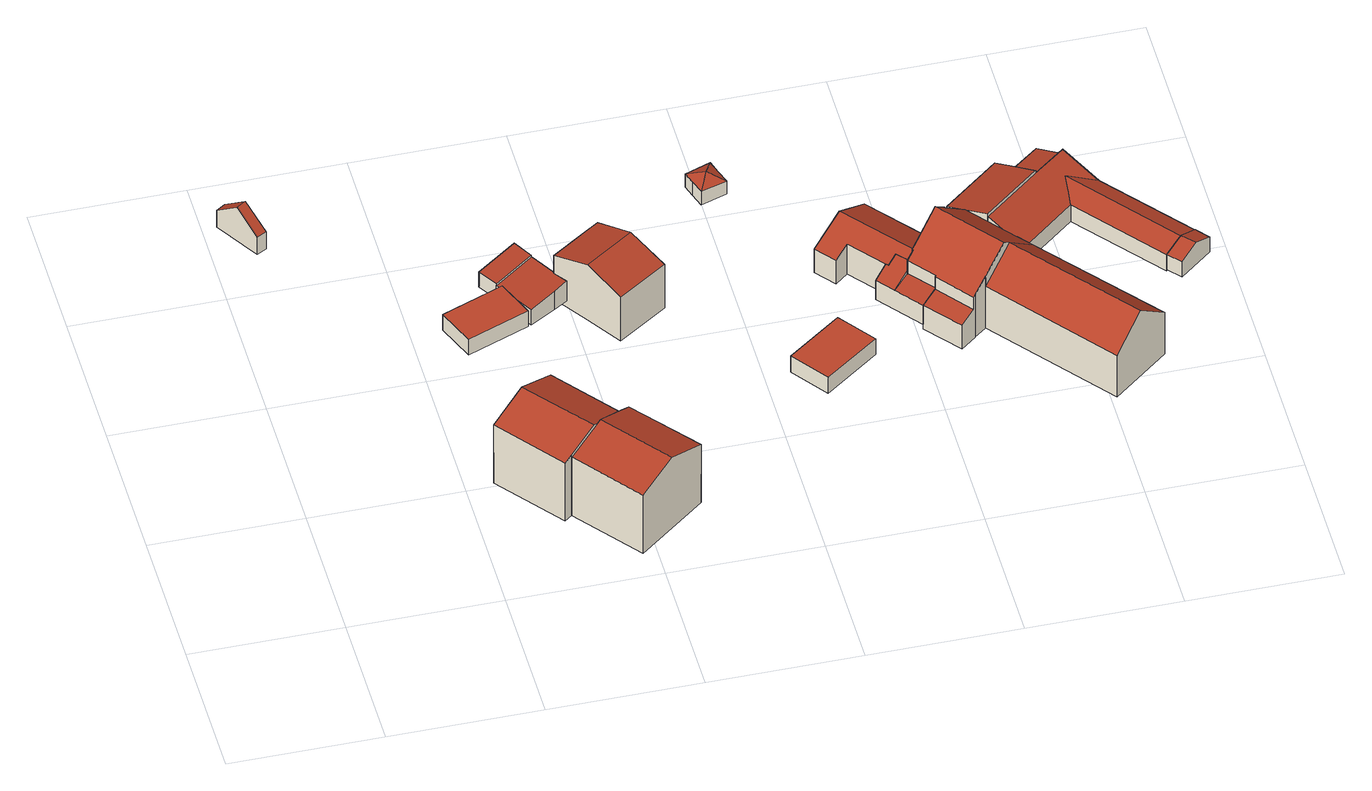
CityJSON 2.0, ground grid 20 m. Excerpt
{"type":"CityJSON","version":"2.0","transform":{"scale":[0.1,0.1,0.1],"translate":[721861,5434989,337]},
"CityObjects":{
"building1":{"type":"Building","attributes":{"Gemeindeschluessel":"09375181","HoeheDach":"348.360","HoeheGrund":"342.760","Methode":"2000","NiedrigsteTraufeDesGebaeudes":"345.555","Geometrietyp2DReferenz":"3000","measuredHeight":5.6,"function":"51009_1610","roofType":"3100"},"geometry":[{"type":"Solid","lod":"2","boundaries":[[[[0,1,2,3]],[[4,5,0,3,6]],[[6,3,2,7]],[[8,9,5,4]],[[7,8,4,6]],[[5,9,1,0]],[[7,2,1,9,8]]]],"semantics":{"surfaces":[{"type":"RoofSurface","Dachneigung":"51.206","Dachorientierung":"328.960","Flaeche":"6.661","Z_MAX":"5.600","Z_MAX_ASL":"348.360","Z_MIN":"2.800","Z_MIN_ASL":"345.560"},{"type":"WallSurface","Flaeche":"29.270","Z_MAX":"5.600","Z_MAX_ASL":"348.360","Z_MIN":"0.000","Z_MIN_ASL":"342.760"},{"type":"WallSurface","Flaeche":"4.183","Z_MAX":"2.800","Z_MAX_ASL":"345.560","Z_MIN":"0.000","Z_MIN_ASL":"342.760"},{"type":"WallSurface","Flaeche":"4.139","Z_MAX":"2.798","Z_MAX_ASL":"345.558","Z_MIN":"0.000","Z_MIN_ASL":"342.760"},{"type":"GroundSurface","Flaeche":"10.366","Z_MAX":"0.000","Z_MAX_ASL":"342.760","Z_MIN":"0.000","Z_MIN_ASL":"342.760"},{"type":"RoofSurface","Dachneigung":"51.212","Dachorientierung":"148.954","Flaeche":"6.639","Z_MAX":"5.600","Z_MAX_ASL":"348.360","Z_MIN":"2.795","Z_MIN_ASL":"345.555"},{"type":"WallSurface","Flaeche":"29.279","Z_MAX":"5.600","Z_MAX_ASL":"348.360","Z_MIN":"0.000","Z_MIN_ASL":"342.760"}],"values":[[0,1,2,3,4,5,6]]}}]},
"building2":{"type":"Building","attributes":{"Gemeindeschluessel":"09375181","HoeheDach":"352.589","HoeheGrund":"340.800","Methode":"2000","NiedrigsteTraufeDesGebaeudes":"350.417","Geometrietyp2DReferenz":"3000","measuredHeight":11.79,"function":"31001_1000","roofType":"3100"},"address":[{"Country":"Germany","Locality":"Pettendorf","ThoroughfareName":"Alte Straße 5"}],"geometry":[{"type":"Solid","lod":"2","boundaries":[[[[10,11,12,13]],[[14,10,13,15]],[[16,11,10,14,17]],[[16,18,19,12,11]],[[20,19,18,21]],[[14,15,20,21,17]],[[16,17,21,18]],[[12,19,20,15,13]]]],"semantics":{"surfaces":[{"type":"WallSurface","Flaeche":"106.437","Z_MAX":"9.623","Z_MAX_ASL":"350.423","Z_MIN":"0.000","Z_MIN_ASL":"340.800"},{"type":"RoofSurface","Dachneigung":"69.133","Dachorientierung":"51.684","Flaeche":"67.217","Z_MAX":"11.789","Z_MAX_ASL":"352.589","Z_MIN":"9.623","Z_MIN_ASL":"350.423"},{"type":"WallSurface","Flaeche":"109.309","Z_MAX":"11.789","Z_MAX_ASL":"352.589","Z_MIN":"0.000","Z_MIN_ASL":"340.800"},{"type":"GroundSurface","Flaeche":"125.593","Z_MAX":"0.000","Z_MAX_ASL":"340.800","Z_MIN":"0.000","Z_MIN_ASL":"340.800"},{"type":"WallSurface","Flaeche":"106.350","Z_MAX":"9.628","Z_MAX_ASL":"350.428","Z_MIN":"0.000","Z_MIN_ASL":"340.800"},{"type":"RoofSurface","Dachneigung":"69.142","Dachorientierung":"231.683","Flaeche":"67.191","Z_MAX":"11.789","Z_MAX_ASL":"352.589","Z_MIN":"9.617","Z_MIN_ASL":"350.417"},{"type":"WallSurface","Flaeche":"12.541","Z_MAX":"10.101","Z_MAX_ASL":"350.901","Z_MIN":"0.000","Z_MIN_ASL":"340.800"},{"type":"WallSurface","Flaeche":"121.558","Z_MAX":"11.789","Z_MAX_ASL":"352.589","Z_MIN":"0.000","Z_MIN_ASL":"340.800"}],"values":[[0,1,2,3,4,5,6,7]]}}]},
"building3":{"type":"Building","attributes":{"Gemeindeschluessel":"09375181","HoeheDach":"352.568","HoeheGrund":"340.780","Methode":"1000","NiedrigsteTraufeDesGebaeudes":"350.475","Geometrietyp2DReferenz":"3000","measuredHeight":11.79,"function":"31001_1000","roofType":"3100"},"address":[{"Country":"Germany","Locality":"Pettendorf","ThoroughfareName":"Keltenstraße 4a"}],"geometry":[{"type":"Solid","lod":"2","boundaries":[[[[11,22,23,24]],[[25,26,23,22,27]],[[16,28,27,22,11]],[[29,25,27,28]],[[24,23,26,30]],[[16,11,24,30,31]],[[30,26,25,29,31]],[[31,29,28,16]]]],"semantics":{"surfaces":[{"type":"WallSurface","Flaeche":"12.792","Z_MAX":"10.171","Z_MAX_ASL":"350.951","Z_MIN":"0.000","Z_MIN_ASL":"340.780"},{"type":"RoofSurface","Dachneigung":"69.852","Dachorientierung":"51.649","Flaeche":"67.003","Z_MAX":"11.788","Z_MAX_ASL":"352.568","Z_MIN":"9.698","Z_MIN_ASL":"350.478"},{"type":"WallSurface","Flaeche":"109.658","Z_MAX":"11.788","Z_MAX_ASL":"352.568","Z_MIN":"0.000","Z_MIN_ASL":"340.780"},{"type":"RoofSurface","Dachneigung":"69.849","Dachorientierung":"231.652","Flaeche":"66.918","Z_MAX":"11.788","Z_MAX_ASL":"352.568","Z_MIN":"9.695","Z_MIN_ASL":"350.475"},{"type":"WallSurface","Flaeche":"107.197","Z_MAX":"9.698","Z_MAX_ASL":"350.478","Z_MIN":"0.000","Z_MIN_ASL":"340.780"},{"type":"GroundSurface","Flaeche":"125.727","Z_MAX":"0.000","Z_MAX_ASL":"340.780","Z_MIN":"0.000","Z_MIN_ASL":"340.780"},{"type":"WallSurface","Flaeche":"122.295","Z_MAX":"11.788","Z_MAX_ASL":"352.568","Z_MIN":"0.000","Z_MIN_ASL":"340.780"},{"type":"WallSurface","Flaeche":"106.956","Z_MAX":"9.702","Z_MAX_ASL":"350.482","Z_MIN":"0.000","Z_MIN_ASL":"340.780"}],"values":[[0,1,2,3,4,5,6,7]]}}]},
"building4":{"type":"Building","attributes":{"Gemeindeschluessel":"09375181","HoeheDach":"343.555","HoeheGrund":"340.960","Methode":"1000","NiedrigsteTraufeDesGebaeudes":"343.555","Geometrietyp2DReferenz":"3000","measuredHeight":2.6,"function":"31001_2000","roofType":"1000"},"geometry":[{"type":"Solid","lod":"2","boundaries":[[[[32,33,34,35]],[[36,34,33,37]],[[38,35,34,36]],[[39,32,35,38]],[[38,36,37,39]],[[37,33,32,39]]]],"semantics":{"surfaces":[{"type":"RoofSurface","Dachneigung":"90.000","Dachorientierung":"-1.000","Flaeche":"48.390","Z_MAX":"2.595","Z_MAX_ASL":"343.555","Z_MIN":"2.595","Z_MIN_ASL":"343.555"},{"type":"WallSurface","Flaeche":"14.280","Z_MAX":"2.595","Z_MAX_ASL":"343.555","Z_MIN":"0.000","Z_MIN_ASL":"340.960"},{"type":"WallSurface","Flaeche":"22.822","Z_MAX":"2.595","Z_MAX_ASL":"343.555","Z_MIN":"0.000","Z_MIN_ASL":"340.960"},{"type":"WallSurface","Flaeche":"14.278","Z_MAX":"2.595","Z_MAX_ASL":"343.555","Z_MIN":"0.000","Z_MIN_ASL":"340.960"},{"type":"GroundSurface","Flaeche":"48.390","Z_MAX":"0.000","Z_MAX_ASL":"340.960","Z_MIN":"0.000","Z_MIN_ASL":"340.960"},{"type":"WallSurface","Flaeche":"22.821","Z_MAX":"2.595","Z_MAX_ASL":"343.555","Z_MIN":"0.000","Z_MIN_ASL":"340.960"}],"values":[[0,1,2,3,4,5]]}}]},
"building5":{"type":"Building","attributes":{"Gemeindeschluessel":"09375181","HoeheDach":"343.913","HoeheGrund":"340.620","Methode":"2000","NiedrigsteTraufeDesGebaeudes":"343.125","Geometrietyp2DReferenz":"3000","measuredHeight":3.29,"function":"31001_2000","roofType":"1000","storeysAboveGround":1},"geometry":[{"type":"Solid","lod":"2","boundaries":[[[[40,41,42,43]],[[43,42,44,45]],[[46,47,41,40]],[[45,44,47,46]],[[46,40,43,45]],[[44,42,41,47]]]],"semantics":{"surfaces":[{"type":"WallSurface","Flaeche":"9.856","Z_MAX":"3.293","Z_MAX_ASL":"343.913","Z_MIN":"0.000","Z_MIN_ASL":"340.620"},{"type":"WallSurface","Flaeche":"17.428","Z_MAX":"3.293","Z_MAX_ASL":"343.913","Z_MIN":"0.000","Z_MIN_ASL":"340.620"},{"type":"WallSurface","Flaeche":"17.407","Z_MAX":"3.293","Z_MAX_ASL":"343.913","Z_MIN":"0.000","Z_MIN_ASL":"340.620"},{"type":"WallSurface","Flaeche":"7.486","Z_MAX":"2.506","Z_MAX_ASL":"343.126","Z_MIN":"0.000","Z_MIN_ASL":"340.620"},{"type":"GroundSurface","Flaeche":"17.961","Z_MAX":"0.000","Z_MAX_ASL":"340.620","Z_MIN":"0.000","Z_MIN_ASL":"340.620"},{"type":"RoofSurface","Dachneigung":"82.530","Dachorientierung":"238.806","Flaeche":"18.114","Z_MAX":"3.293","Z_MAX_ASL":"343.913","Z_MIN":"2.505","Z_MIN_ASL":"343.125"}],"values":[[0,1,2,3,4,5]]}}]},
"building6":{"type":"Building","attributes":{"Gemeindeschluessel":"09375181","HoeheDach":"343.673","HoeheGrund":"340.382","Methode":"2000","NiedrigsteTraufeDesGebaeudes":"342.886","Geometrietyp2DReferenz":"3000","measuredHeight":3.29,"function":"31001_2000","roofType":"1000","storeysAboveGround":1},"geometry":[{"type":"Solid","lod":"2","boundaries":[[[[48,49,50,51]],[[52,53,54,55]],[[56,57,58,59]],[[59,58,60,61]],[[57,50,49,62,54,53,60,58]],[[63,62,49,48]],[[51,50,57,56]],[[61,60,53,52]],[[59,61,52,55,63,48,51,56]],[[55,54,62,63]]]],"semantics":{"surfaces":[{"type":"WallSurface","Flaeche":"6.476","Z_MAX":"3.283","Z_MAX_ASL":"343.665","Z_MIN":"-0.002","Z_MIN_ASL":"340.380"},{"type":"WallSurface","Flaeche":"13.051","Z_MAX":"3.291","Z_MAX_ASL":"343.673","Z_MIN":"-0.002","Z_MIN_ASL":"340.380"},{"type":"WallSurface","Flaeche":"15.329","Z_MAX":"2.505","Z_MAX_ASL":"342.886","Z_MIN":"-0.002","Z_MIN_ASL":"340.380"},{"type":"WallSurface","Flaeche":"0.125","Z_MAX":"2.511","Z_MAX_ASL":"342.893","Z_MIN":"-0.002","Z_MIN_ASL":"340.380"},{"type":"RoofSurface","Dachneigung":"82.631","Dachorientierung":"239.325","Flaeche":"37.248","Z_MAX":"3.291","Z_MAX_ASL":"343.673","Z_MIN":"2.505","Z_MIN_ASL":"342.886"},{"type":"WallSurface","Flaeche":"7.063","Z_MAX":"3.283","Z_MAX_ASL":"343.665","Z_MIN":"-0.002","Z_MIN_ASL":"340.380"},{"type":"WallSurface","Flaeche":"10.955","Z_MAX":"3.018","Z_MAX_ASL":"343.399","Z_MIN":"-0.002","Z_MIN_ASL":"340.380"},{"type":"WallSurface","Flaeche":"17.442","Z_MAX":"3.289","Z_MAX_ASL":"343.670","Z_MIN":"-0.002","Z_MIN_ASL":"340.380"},{"type":"GroundSurface","Flaeche":"36.941","Z_MAX":"-0.002","Z_MAX_ASL":"340.380","Z_MIN":"-0.002","Z_MIN_ASL":"340.380"},{"type":"WallSurface","Flaeche":"0.592","Z_MAX":"3.291","Z_MAX_ASL":"343.673","Z_MIN":"-0.002","Z_MIN_ASL":"340.380"}],"values":[[0,1,2,3,4,5,6,7,8,9]]}}]},
"building7":{"type":"Building","attributes":{"Gemeindeschluessel":"09375181","HoeheDach":"348.454","HoeheGrund":"339.350","Methode":"1000","NiedrigsteTraufeDesGebaeudes":"346.622","Geometrietyp2DReferenz":"3000","measuredHeight":9.1,"function":"31001_1000","roofType":"3100","storeysAboveGround":2},"address":[{"Country":"Germany","Locality":"Pettendorf","ThoroughfareName":"Alte Straße 3a"}],"geometry":[{"type":"Solid","lod":"2","boundaries":[[[[64,65,66,67]],[[68,69,70,71]],[[72,71,70,73,65,64]],[[71,72,64,67,74,75,68]],[[70,69,76,73]],[[73,76,77,66,65]],[[67,66,77,74]],[[76,69,68,75,74,77]]]],"semantics":{"surfaces":[{"type":"WallSurface","Flaeche":"37.843","Z_MAX":"7.275","Z_MAX_ASL":"346.625","Z_MIN":"0.000","Z_MIN_ASL":"339.350"},{"type":"WallSurface","Flaeche":"57.552","Z_MAX":"7.277","Z_MAX_ASL":"346.627","Z_MIN":"0.000","Z_MIN_ASL":"339.350"},{"type":"WallSurface","Flaeche":"90.359","Z_MAX":"9.104","Z_MAX_ASL":"348.454","Z_MIN":"0.000","Z_MIN_ASL":"339.350"},{"type":"GroundSurface","Flaeche":"87.171","Z_MAX":"0.000","Z_MAX_ASL":"339.350","Z_MIN":"0.000","Z_MIN_ASL":"339.350"},{"type":"RoofSurface","Dachneigung":"71.654","Dachorientierung":"146.243","Flaeche":"45.946","Z_MAX":"9.104","Z_MAX_ASL":"348.454","Z_MIN":"7.272","Z_MIN_ASL":"346.622"},{"type":"RoofSurface","Dachneigung":"71.643","Dachorientierung":"326.277","Flaeche":"45.895","Z_MAX":"9.104","Z_MAX_ASL":"348.454","Z_MIN":"7.273","Z_MIN_ASL":"346.623"},{"type":"WallSurface","Flaeche":"19.623","Z_MAX":"7.275","Z_MAX_ASL":"346.625","Z_MIN":"0.000","Z_MIN_ASL":"339.350"},{"type":"WallSurface","Flaeche":"90.240","Z_MAX":"9.102","Z_MAX_ASL":"348.452","Z_MIN":"0.000","Z_MIN_ASL":"339.350"}],"values":[[0,1,2,3,4,5,6,7]]}}]},
"building8":{"type":"Building","attributes":{"Gemeindeschluessel":"09375181","HoeheDach":"341.703","HoeheGrund":"339.150","Methode":"1000","NiedrigsteTraufeDesGebaeudes":"341.703","Geometrietyp2DReferenz":"3000","measuredHeight":2.55,"function":"31001_2000","roofType":"1000"},"geometry":[{"type":"Solid","lod":"2","boundaries":[[[[78,79,80,81]],[[82,78,81,83]],[[83,81,80,84]],[[83,84,85,82]],[[84,80,79,85]],[[85,79,78,82]]]],"semantics":{"surfaces":[{"type":"RoofSurface","Dachneigung":"90.000","Dachorientierung":"-1.000","Flaeche":"53.990","Z_MAX":"2.553","Z_MAX_ASL":"341.703","Z_MIN":"2.553","Z_MIN_ASL":"341.703"},{"type":"WallSurface","Flaeche":"15.274","Z_MAX":"2.553","Z_MAX_ASL":"341.703","Z_MIN":"0.000","Z_MIN_ASL":"339.150"},{"type":"WallSurface","Flaeche":"22.965","Z_MAX":"2.553","Z_MAX_ASL":"341.703","Z_MIN":"0.000","Z_MIN_ASL":"339.150"},{"type":"GroundSurface","Flaeche":"53.990","Z_MAX":"0.000","Z_MAX_ASL":"339.150","Z_MIN":"0.000","Z_MIN_ASL":"339.150"},{"type":"WallSurface","Flaeche":"15.337","Z_MAX":"2.553","Z_MAX_ASL":"341.703","Z_MIN":"0.000","Z_MIN_ASL":"339.150"},{"type":"WallSurface","Flaeche":"23.017","Z_MAX":"2.553","Z_MAX_ASL":"341.703","Z_MIN":"0.000","Z_MIN_ASL":"339.150"}],"values":[[0,1,2,3,4,5]]}}]},
"building9":{"type":"Building","attributes":{"Gemeindeschluessel":"09375181","HoeheDach":"342.624","HoeheGrund":"339.410","Methode":"1000","NiedrigsteTraufeDesGebaeudes":"341.541","Geometrietyp2DReferenz":"3000","measuredHeight":3.21,"function":"31001_2000","roofType":"3200","storeysAboveGround":1},"geometry":[{"type":"Solid","lod":"2","boundaries":[[[[86,87,88,89]],[[90,91,92]],[[89,88,92,93]],[[94,91,95,96]],[[88,87,90,92]],[[97,96,95,98,99]],[[97,99,87,86]],[[98,95,91,90]],[[94,93,92,91]],[[94,96,97,86,89,93]],[[99,98,90,87]]]],"semantics":{"surfaces":[{"type":"WallSurface","Flaeche":"3.973","Z_MAX":"2.166","Z_MAX_ASL":"341.576","Z_MIN":"0.000","Z_MIN_ASL":"339.410"},{"type":"RoofSurface","Dachneigung":"59.773","Dachorientierung":"341.917","Flaeche":"3.861","Z_MAX":"3.214","Z_MAX_ASL":"342.624","Z_MIN":"2.150","Z_MIN_ASL":"341.560"},{"type":"WallSurface","Flaeche":"3.928","Z_MAX":"2.154","Z_MAX_ASL":"341.564","Z_MIN":"0.000","Z_MIN_ASL":"339.410"},{"type":"WallSurface","Flaeche":"4.009","Z_MAX":"2.153","Z_MAX_ASL":"341.563","Z_MIN":"0.000","Z_MIN_ASL":"339.410"},{"type":"RoofSurface","Dachneigung":"59.743","Dachorientierung":"252.567","Flaeche":"3.915","Z_MAX":"3.214","Z_MAX_ASL":"342.624","Z_MIN":"2.140","Z_MIN_ASL":"341.550"},{"type":"WallSurface","Flaeche":"3.995","Z_MAX":"2.153","Z_MAX_ASL":"341.563","Z_MIN":"0.000","Z_MIN_ASL":"339.410"},{"type":"WallSurface","Flaeche":"7.786","Z_MAX":"2.166","Z_MAX_ASL":"341.576","Z_MIN":"0.000","Z_MIN_ASL":"339.410"},{"type":"RoofSurface","Dachneigung":"59.767","Dachorientierung":"72.587","Flaeche":"3.922","Z_MAX":"3.214","Z_MAX_ASL":"342.624","Z_MIN":"2.150","Z_MIN_ASL":"341.560"},{"type":"WallSurface","Flaeche":"7.887","Z_MAX":"2.150","Z_MAX_ASL":"341.560","Z_MIN":"0.000","Z_MIN_ASL":"339.410"},{"type":"GroundSurface","Flaeche":"13.457","Z_MAX":"0.000","Z_MAX_ASL":"339.410","Z_MIN":"0.000","Z_MIN_ASL":"339.410"},{"type":"RoofSurface","Dachneigung":"59.837","Dachorientierung":"161.765","Flaeche":"3.877","Z_MAX":"3.214","Z_MAX_ASL":"342.624","Z_MIN":"2.131","Z_MIN_ASL":"341.541"}],"values":[[0,1,2,3,4,5,6,7,8,9,10]]}}]},
"building10":{"type":"Building","attributes":{"Gemeindeschluessel":"09375181","HoeheDach":"343.084","HoeheGrund":"337.980","Methode":"2000","NiedrigsteTraufeDesGebaeudes":"341.209","Geometrietyp2DReferenz":"3000","measuredHeight":5.1,"function":"51009_1610","roofType":"2100"},"geometry":[{"type":"Solid","lod":"2","boundaries":[[[[100,101,102,103,104]],[[105,106,103,107]],[[108,106,105,109]],[[110,111,112,113]],[[103,102,107]],[[104,103,106,108]],[[109,114,110,113,115,100,104,108]],[[114,116,111,110]],[[113,112,117,115]],[[109,105,107,116,114]],[[107,102,101,117,112,111,116]],[[115,117,101,100]]]],"semantics":{"surfaces":[{"type":"WallSurface","Flaeche":"5.694","Z_MAX":"5.104","Z_MAX_ASL":"343.084","Z_MIN":"0.000","Z_MIN_ASL":"337.980"},{"type":"RoofSurface","Dachneigung":"69.339","Dachorientierung":"231.263","Flaeche":"11.539","Z_MAX":"4.178","Z_MAX_ASL":"342.158","Z_MIN":"3.229","Z_MIN_ASL":"341.209"},{"type":"WallSurface","Flaeche":"9.290","Z_MAX":"4.178","Z_MAX_ASL":"342.158","Z_MIN":"0.000","Z_MIN_ASL":"337.980"},{"type":"WallSurface","Flaeche":"1.708","Z_MAX":"4.329","Z_MAX_ASL":"342.309","Z_MIN":"0.000","Z_MIN_ASL":"337.980"},{"type":"WallSurface","Flaeche":"0.410","Z_MAX":"4.500","Z_MAX_ASL":"342.480","Z_MIN":"3.235","Z_MIN_ASL":"341.215"},{"type":"WallSurface","Flaeche":"18.056","Z_MAX":"4.178","Z_MAX_ASL":"342.158","Z_MIN":"0.000","Z_MIN_ASL":"337.980"},{"type":"GroundSurface","Flaeche":"21.083","Z_MAX":"0.000","Z_MAX_ASL":"337.980","Z_MIN":"0.000","Z_MIN_ASL":"337.980"},{"type":"WallSurface","Flaeche":"8.132","Z_MAX":"4.329","Z_MAX_ASL":"342.309","Z_MIN":"0.000","Z_MIN_ASL":"337.980"},{"type":"WallSurface","Flaeche":"7.065","Z_MAX":"5.090","Z_MAX_ASL":"343.070","Z_MIN":"0.000","Z_MIN_ASL":"337.980"},{"type":"WallSurface","Flaeche":"23.577","Z_MAX":"3.235","Z_MAX_ASL":"341.215","Z_MIN":"0.000","Z_MIN_ASL":"337.980"},{"type":"RoofSurface","Dachneigung":"63.035","Dachorientierung":"231.347","Flaeche":"11.541","Z_MAX":"5.104","Z_MAX_ASL":"343.084","Z_MIN":"3.235","Z_MIN_ASL":"341.215"},{"type":"WallSurface","Flaeche":"13.149","Z_MAX":"5.104","Z_MAX_ASL":"343.084","Z_MIN":"0.000","Z_MIN_ASL":"337.980"}],"values":[[0,1,2,3,4,5,6,7,8,9,10,11]]}}]},
"building11":{"type":"Building","attributes":{"Gemeindeschluessel":"09375181","HoeheDach":"348.940","HoeheGrund":"337.332","Methode":"2000","NiedrigsteTraufeDesGebaeudes":"340.890","Geometrietyp2DReferenz":"3000","measuredHeight":11.61,"function":"31001_1000","roofType":"3100","storeysAboveGround":2},"address":[{"Country":"Germany","Locality":"Pettendorf","ThoroughfareName":"Alte Straße 1;Keltenstraße 2"}],"geometry":[{"type":"Solid","lod":"2","boundaries":[[[[118,119,120,121]],[[122,123,124,125,126,127]],[[128,129,130,131,132,133]],[[134,135,120,119,127,126]],[[136,137,138,139]],[[140,141,142,143,144]],[[145,112,111,146]],[[132,131,147,148]],[[141,149,150,151,142]],[[152,153,154,155,156]],[[157,158,137,136]],[[128,133,105,159]],[[133,132,148,105]],[[123,152,156,160,161,124]],[[151,150,162,163,164]],[[165,139,138,166,167,117]],[[163,162,168,169,125,124,161,170,171,164]],[[157,159,105,148,147,158]],[[143,142,151,164]],[[166,138,137,158,147,131,130,172,144,171,170]],[[122,127,119,118]],[[121,120,135,173]],[[165,117,112,145]],[[143,164,171,144]],[[174,175,111,112,117,167,176,155,154]],[[160,156,155,176]],[[149,177,168,162,150]],[[140,144,172,178]],[[141,140,178,129,128,159,157,136,139,165,145,146,179,180,153,152,123,122,118,121,173,177,149]],[[146,111,175,179]],[[126,125,169,134]],[[180,174,154,153]],[[177,173,135,134,169,168]],[[179,175,174,180]],[[166,170,161,160,176,167]],[[178,172,130,129]]]],"semantics":{"surfaces":[{"type":"WallSurface","Flaeche":"19.812","Z_MAX":"3.558","Z_MAX_ASL":"340.890","Z_MIN":"0.000","Z_MIN_ASL":"337.332"},{"type":"WallSurface","Flaeche":"43.036","Z_MAX":"10.140","Z_MAX_ASL":"347.472","Z_MIN":"0.000","Z_MIN_ASL":"337.332"},{"type":"WallSurface","Flaeche":"11.467","Z_MAX":"6.951","Z_MAX_ASL":"344.283","Z_MIN":"0.000","Z_MIN_ASL":"337.332"},{"type":"RoofSurface","Dachneigung":"90.000","Dachorientierung":"-1.000","Flaeche":"19.715","Z_MAX":"3.558","Z_MAX_ASL":"340.890","Z_MIN":"3.558","Z_MIN_ASL":"340.890"},{"type":"WallSurface","Flaeche":"8.788","Z_MAX":"7.893","Z_MAX_ASL":"345.225","Z_MIN":"0.000","Z_MIN_ASL":"337.332"},{"type":"WallSurface","Flaeche":"137.595","Z_MAX":"8.648","Z_MAX_ASL":"345.980","Z_MIN":"0.000","Z_MIN_ASL":"337.332"},{"type":"WallSurface","Flaeche":"1.965","Z_MAX":"4.979","Z_MAX_ASL":"342.311","Z_MIN":"0.000","Z_MIN_ASL":"337.332"},{"type":"WallSurface","Flaeche":"12.031","Z_MAX":"6.818","Z_MAX_ASL":"344.150","Z_MIN":"4.808","Z_MIN_ASL":"342.140"},{"type":"WallSurface","Flaeche":"83.339","Z_MAX":"10.760","Z_MAX_ASL":"348.092","Z_MIN":"0.000","Z_MIN_ASL":"337.332"},{"type":"WallSurface","Flaeche":"51.737","Z_MAX":"6.408","Z_MAX_ASL":"343.740","Z_MIN":"0.000","Z_MIN_ASL":"337.332"},{"type":"WallSurface","Flaeche":"29.962","Z_MAX":"6.928","Z_MAX_ASL":"344.260","Z_MIN":"0.000","Z_MIN_ASL":"337.332"},{"type":"WallSurface","Flaeche":"23.035","Z_MAX":"3.855","Z_MAX_ASL":"341.187","Z_MIN":"0.000","Z_MIN_ASL":"337.332"},{"type":"RoofSurface","Dachneigung":"68.154","Dachorientierung":"231.050","Flaeche":"15.362","Z_MAX":"4.808","Z_MAX_ASL":"342.140","Z_MIN":"3.850","Z_MIN_ASL":"341.182"},{"type":"WallSurface","Flaeche":"47.269","Z_MAX":"10.140","Z_MAX_ASL":"347.472","Z_MIN":"0.000","Z_MIN_ASL":"337.332"},{"type":"RoofSurface","Dachneigung":"50.319","Dachorientierung":"51.012","Flaeche":"122.774","Z_MAX":"10.760","Z_MAX_ASL":"348.092","Z_MIN":"6.848","Z_MIN_ASL":"344.180"},{"type":"WallSurface","Flaeche":"14.947","Z_MAX":"7.893","Z_MAX_ASL":"345.225","Z_MIN":"0.000","Z_MIN_ASL":"337.332"},{"type":"RoofSurface","Dachneigung":"50.620","Dachorientierung":"51.030","Flaeche":"78.644","Z_MAX":"11.608","Z_MAX_ASL":"348.940","Z_MIN":"6.813","Z_MIN_ASL":"344.145"},{"type":"WallSurface","Flaeche":"11.200","Z_MAX":"6.925","Z_MAX_ASL":"344.257","Z_MIN":"0.000","Z_MIN_ASL":"337.332"},{"type":"RoofSurface","Dachneigung":"50.315","Dachorientierung":"231.035","Flaeche":"123.708","Z_MAX":"10.760","Z_MAX_ASL":"348.092","Z_MIN":"6.807","Z_MIN_ASL":"344.139"},{"type":"RoofSurface","Dachneigung":"50.892","Dachorientierung":"231.043","Flaeche":"78.110","Z_MAX":"11.608","Z_MAX_ASL":"348.940","Z_MIN":"6.818","Z_MIN_ASL":"344.150"},{"type":"WallSurface","Flaeche":"5.872","Z_MAX":"3.558","Z_MAX_ASL":"340.890","Z_MIN":"0.000","Z_MIN_ASL":"337.332"},{"type":"WallSurface","Flaeche":"2.918","Z_MAX":"3.558","Z_MAX_ASL":"340.890","Z_MIN":"0.000","Z_MIN_ASL":"337.332"},{"type":"WallSurface","Flaeche":"8.039","Z_MAX":"5.738","Z_MAX_ASL":"343.070","Z_MIN":"0.000","Z_MIN_ASL":"337.332"},{"type":"WallSurface","Flaeche":"7.422","Z_MAX":"11.608","Z_MAX_ASL":"348.940","Z_MIN":"6.834","Z_MIN_ASL":"344.166"},{"type":"RoofSurface","Dachneigung":"63.083","Dachorientierung":"231.024","Flaeche":"42.638","Z_MAX":"6.408","Z_MAX_ASL":"343.740","Z_MIN":"3.846","Z_MIN_ASL":"341.178"},{"type":"RoofSurface","Dachneigung":"63.069","Dachorientierung":"51.017","Flaeche":"68.902","Z_MAX":"6.408","Z_MAX_ASL":"343.740","Z_MIN":"3.843","Z_MIN_ASL":"341.175"},{"type":"WallSurface","Flaeche":"153.813","Z_MAX":"6.854","Z_MAX_ASL":"344.186","Z_MIN":"0.000","Z_MIN_ASL":"337.332"},{"type":"WallSurface","Flaeche":"16.225","Z_MAX":"8.648","Z_MAX_ASL":"345.980","Z_MIN":"0.000","Z_MIN_ASL":"337.332"},{"type":"GroundSurface","Flaeche":"444.512","Z_MAX":"0.000","Z_MAX_ASL":"337.332","Z_MIN":"0.000","Z_MIN_ASL":"337.332"},{"type":"WallSurface","Flaeche":"29.385","Z_MAX":"4.979","Z_MAX_ASL":"342.311","Z_MIN":"0.000","Z_MIN_ASL":"337.332"},{"type":"WallSurface","Flaeche":"26.168","Z_MAX":"6.816","Z_MAX_ASL":"344.148","Z_MIN":"3.558","Z_MIN_ASL":"340.890"},{"type":"WallSurface","Flaeche":"12.898","Z_MAX":"3.851","Z_MAX_ASL":"341.183","Z_MIN":"0.000","Z_MIN_ASL":"337.332"},{"type":"WallSurface","Flaeche":"9.118","Z_MAX":"6.854","Z_MAX_ASL":"344.186","Z_MIN":"0.000","Z_MIN_ASL":"337.332"},{"type":"WallSurface","Flaeche":"9.678","Z_MAX":"4.966","Z_MAX_ASL":"342.298","Z_MIN":"0.000","Z_MIN_ASL":"337.332"},{"type":"WallSurface","Flaeche":"30.172","Z_MAX":"11.608","Z_MAX_ASL":"348.940","Z_MIN":"3.843","Z_MIN_ASL":"341.175"},{"type":"WallSurface","Flaeche":"0.314","Z_MAX":"6.957","Z_MAX_ASL":"344.289","Z_MIN":"0.000","Z_MIN_ASL":"337.332"}],"values":[[0,1,2,3,4,5,6,7,8,9,10,11,12,13,14,15,16,17,18,19,20,21,22,23,24,25,26,27,28,29,30,31,32,33,34,35]]}}]},
"building12":{"type":"Building","attributes":{"Gemeindeschluessel":"09375181","HoeheDach":"342.473","HoeheGrund":"337.290","Methode":"1000","NiedrigsteTraufeDesGebaeudes":"340.182","Geometrietyp2DReferenz":"3000","measuredHeight":5.18,"function":"31001_2000","roofType":"2100"},"geometry":[{"type":"Solid","lod":"2","boundaries":[[[[181,182,183,184]],[[185,181,184,186,118,122]],[[187,188,185,122,118]],[[186,189,187,118]],[[184,183,189,186]],[[185,188,182,181]],[[187,189,183,182,188]]]],"semantics":{"surfaces":[{"type":"WallSurface","Flaeche":"7.255","Z_MAX":"3.695","Z_MAX_ASL":"340.985","Z_MIN":"0.000","Z_MIN_ASL":"337.290"},{"type":"GroundSurface","Flaeche":"60.602","Z_MAX":"0.000","Z_MAX_ASL":"337.290","Z_MIN":"0.000","Z_MIN_ASL":"337.290"},{"type":"WallSurface","Flaeche":"25.212","Z_MAX":"5.171","Z_MAX_ASL":"342.461","Z_MIN":"0.000","Z_MIN_ASL":"337.290"},{"type":"WallSurface","Flaeche":"49.936","Z_MAX":"5.183","Z_MAX_ASL":"342.473","Z_MIN":"0.000","Z_MIN_ASL":"337.290"},{"type":"WallSurface","Flaeche":"18.132","Z_MAX":"5.183","Z_MAX_ASL":"342.473","Z_MIN":"0.000","Z_MIN_ASL":"337.290"},{"type":"WallSurface","Flaeche":"28.004","Z_MAX":"2.892","Z_MAX_ASL":"340.182","Z_MIN":"0.000","Z_MIN_ASL":"337.290"},{"type":"RoofSurface","Dachneigung":"69.979","Dachorientierung":"321.015","Flaeche":"64.500","Z_MAX":"5.183","Z_MAX_ASL":"342.473","Z_MIN":"2.892","Z_MIN_ASL":"340.182"}],"values":[[0,1,2,3,4,5,6]]}}]},
"building13":{"type":"Building","attributes":{"Gemeindeschluessel":"09375181","HoeheDach":"341.396","HoeheGrund":"337.530","Methode":"1000","NiedrigsteTraufeDesGebaeudes":"339.910","Geometrietyp2DReferenz":"3000","measuredHeight":3.87,"function":"51009_1610","roofType":"2100"},"geometry":[{"type":"Solid","lod":"2","boundaries":[[[[190,191,192,193]],[[194,193,192,195]],[[194,196,190,193]],[[194,195,197,196]],[[197,195,192,191]],[[196,197,191,190]]]],"semantics":{"surfaces":[{"type":"WallSurface","Flaeche":"12.778","Z_MAX":"2.402","Z_MAX_ASL":"339.932","Z_MIN":"0.000","Z_MIN_ASL":"337.530"},{"type":"GroundSurface","Flaeche":"21.704","Z_MAX":"0.000","Z_MAX_ASL":"337.530","Z_MIN":"0.000","Z_MIN_ASL":"337.530"},{"type":"WallSurface","Flaeche":"12.757","Z_MAX":"3.866","Z_MAX_ASL":"341.396","Z_MIN":"0.000","Z_MIN_ASL":"337.530"},{"type":"WallSurface","Flaeche":"20.735","Z_MAX":"3.866","Z_MAX_ASL":"341.396","Z_MIN":"0.000","Z_MIN_ASL":"337.530"},{"type":"WallSurface","Flaeche":"12.610","Z_MAX":"3.866","Z_MAX_ASL":"341.396","Z_MIN":"0.000","Z_MIN_ASL":"337.530"},{"type":"RoofSurface","Dachneigung":"70.007","Dachorientierung":"321.241","Flaeche":"23.095","Z_MAX":"3.866","Z_MAX_ASL":"341.396","Z_MIN":"2.380","Z_MIN_ASL":"339.910"}],"values":[[0,1,2,3,4,5]]}}]},
"building14":{"type":"Building","attributes":{"Gemeindeschluessel":"09375181","HoeheDach":"342.052","HoeheGrund":"337.280","Methode":"2000","NiedrigsteTraufeDesGebaeudes":"340.003","Geometrietyp2DReferenz":"3000","measuredHeight":4.77,"function":"31001_2000","roofType":"3100"},"geometry":[{"type":"Solid","lod":"2","boundaries":[[[[198,199,200,201]],[[202,203,204,205,206]],[[121,207,208,118]],[[209,205,204,186]],[[200,199,121,118,186,204,203]],[[198,207,121,199]],[[210,211,198,201]],[[200,203,202,210,201]],[[208,209,186,118]],[[198,211,206,205,209,208,207]],[[210,202,206,211]]]],"semantics":{"surfaces":[{"type":"WallSurface","Flaeche":"39.991","Z_MAX":"2.746","Z_MAX_ASL":"340.026","Z_MIN":"0.000","Z_MIN_ASL":"337.280"},{"type":"WallSurface","Flaeche":"60.823","Z_MAX":"4.772","Z_MAX_ASL":"342.052","Z_MIN":"0.000","Z_MIN_ASL":"337.280"},{"type":"WallSurface","Flaeche":"20.867","Z_MAX":"4.772","Z_MAX_ASL":"342.052","Z_MIN":"0.000","Z_MIN_ASL":"337.280"},{"type":"WallSurface","Flaeche":"25.594","Z_MAX":"4.772","Z_MAX_ASL":"342.052","Z_MIN":"0.000","Z_MIN_ASL":"337.280"},{"type":"GroundSurface","Flaeche":"164.509","Z_MAX":"0.000","Z_MAX_ASL":"337.280","Z_MIN":"0.000","Z_MIN_ASL":"337.280"},{"type":"WallSurface","Flaeche":"25.731","Z_MAX":"2.737","Z_MAX_ASL":"340.017","Z_MIN":"0.000","Z_MIN_ASL":"337.280"},{"type":"RoofSurface","Dachneigung":"68.098","Dachorientierung":"231.037","Flaeche":"48.358","Z_MAX":"3.860","Z_MAX_ASL":"341.140","Z_MIN":"2.737","Z_MIN_ASL":"340.017"},{"type":"WallSurface","Flaeche":"18.361","Z_MAX":"3.860","Z_MAX_ASL":"341.140","Z_MIN":"0.000","Z_MIN_ASL":"337.280"},{"type":"WallSurface","Flaeche":"46.030","Z_MAX":"4.772","Z_MAX_ASL":"342.052","Z_MIN":"0.000","Z_MIN_ASL":"337.280"},{"type":"RoofSurface","Dachneigung":"69.796","Dachorientierung":"141.219","Flaeche":"79.531","Z_MAX":"4.772","Z_MAX_ASL":"342.052","Z_MIN":"2.723","Z_MIN_ASL":"340.003"},{"type":"RoofSurface","Dachneigung":"68.107","Dachorientierung":"51.027","Flaeche":"48.489","Z_MAX":"3.860","Z_MAX_ASL":"341.140","Z_MIN":"2.740","Z_MIN_ASL":"340.020"}],"values":[[0,1,2,3,4,5,6,7,8,9,10]]}}]},
"building15":{"type":"Building","attributes":{"Gemeindeschluessel":"09375181","HoeheDach":"341.169","HoeheGrund":"337.574","Methode":"2000","NiedrigsteTraufeDesGebaeudes":"340.135","Geometrietyp2DReferenz":"3000","measuredHeight":3.6,"function":"51009_1610","roofType":"3100"},"geometry":[{"type":"Solid","lod":"2","boundaries":[[[[212,213,214,215,216]],[[217,218,213,212]],[[215,214,219,220]],[[216,215,220,221]],[[214,213,218,219]],[[221,217,212,216]],[[221,220,219,218,217]]]],"semantics":{"surfaces":[{"type":"WallSurface","Flaeche":"17.084","Z_MAX":"3.595","Z_MAX_ASL":"341.169","Z_MIN":"0.000","Z_MIN_ASL":"337.574"},{"type":"WallSurface","Flaeche":"5.796","Z_MAX":"2.565","Z_MAX_ASL":"340.139","Z_MIN":"0.000","Z_MIN_ASL":"337.574"},{"type":"RoofSurface","Dachneigung":"69.616","Dachorientierung":"230.830","Flaeche":"6.769","Z_MAX":"3.595","Z_MAX_ASL":"341.169","Z_MIN":"2.564","Z_MIN_ASL":"340.138"},{"type":"WallSurface","Flaeche":"5.887","Z_MAX":"2.564","Z_MAX_ASL":"340.138","Z_MIN":"0.000","Z_MIN_ASL":"337.574"},{"type":"RoofSurface","Dachneigung":"69.618","Dachorientierung":"50.828","Flaeche":"6.726","Z_MAX":"3.595","Z_MAX_ASL":"341.169","Z_MIN":"2.561","Z_MIN_ASL":"340.135"},{"type":"GroundSurface","Flaeche":"12.652","Z_MAX":"0.000","Z_MAX_ASL":"337.574","Z_MIN":"0.000","Z_MIN_ASL":"337.574"},{"type":"WallSurface","Flaeche":"17.112","Z_MAX":"3.595","Z_MAX_ASL":"341.169","Z_MIN":"0.000","Z_MIN_ASL":"337.574"}],"values":[[0,1,2,3,4,5,6]]}}]}
},
"vertices":[
[23,641,114],[35,649,114],[17,679,86],[5,671,86],[41,612,58],[41,612,86],[5,671,58],[17,679,58],[54,619,58],[54,619,86],
[384,153,134],[384,153,38],[316,240,38],[316,240,134],[340,118,156],[271,205,156],[305,91,38],[305,91,139],[295,83,38],[227,170,38],[227,170,134],[295,83,134],
[384,153,140],[394,161,135],[394,161,38],[418,39,156],[463,75,135],[350,126,156],[305,91,135],[373,4,135],[463,75,38],[373,4,38],
[252,395,66],[334,427,66],[314,478,66],[232,446,66],[314,478,40],[334,427,40],[232,446,40],[252,395,40],
[346,545,36],[346,545,69],[361,519,69],[361,519,36],[310,488,61],[310,488,36],[294,514,36],[294,514,61],
[392,466,34],[392,466,67],[374,455,64],[374,455,34],[361,519,34],[361,519,67],[381,485,67],[381,485,34],[340,435,34],[340,435,59],[309,488,59],[309,488,34],[310,488,59],[310,488,34],[380,484,66],[380,484,34],
[380,484,24],[380,484,96],[423,513,96],[423,513,24],[507,436,24],[507,436,96],[441,392,96],[441,392,24],[411,438,24],[411,438,115],[446,528,24],[476,482,24],[476,482,115],[446,528,96],
[664,244,47],[737,297,47],[701,345,47],[629,292,47],[664,244,21],[629,292,21],[701,345,21],[737,297,21],
[594,603,24],[594,603,46],[588,621,46],[588,621,24],[606,626,56],[617,650,46],[583,638,46],[583,638,24],[617,650,24],[623,632,46],[623,632,24],[629,614,24],[629,614,46],[629,614,45],
[810,403,10],[810,403,61],[801,396,55],[801,396,51],[801,396,10],[808,346,42],[828,362,52],[781,380,42],[828,362,10],[808,346,10],[779,417,10],[779,417,53],[782,414,53],[782,414,10],[763,403,10],[793,423,10],[763,403,42],[793,423,61],
[920,471,3],[920,471,39],[955,428,39],[955,428,3],[910,484,3],[859,443,3],[859,443,105],[891,469,71],[891,469,39],[910,484,39],[846,300,3],[866,316,3],[866,316,73],[864,315,71],[864,315,51],[846,300,42],[941,406,39],[960,422,39],[801,396,3],[801,396,73],[810,403,82],[810,403,3],[882,329,3],[1008,172,3],[1008,172,71],[882,329,72],[882,329,90],[782,414,3],[779,417,3],[827,361,71],[827,361,51],[1082,232,3],[1082,232,72],[1045,202,111],[782,538,3],[704,475,3],[704,475,42],[743,507,67],[782,538,42],[828,362,3],[828,362,73],[808,346,3],[859,444,42],[859,444,105],[956,387,72],[949,382,79],[919,358,111],[793,423,3],[809,404,82],[809,404,61],[941,406,72],[941,406,71],[845,433,119],[911,351,119],[865,316,73],[960,422,3],[725,449,42],[742,463,53],[820,412,67],[941,406,3],[865,316,3],[742,463,3],[725,449,3],
[956,581,3],[956,581,32],[970,564,40],[970,564,3],[881,520,3],[995,532,3],[920,471,55],[881,520,32],[995,532,55],
[970,564,29],[1012,597,29],[1012,597,5],[970,564,5],[995,532,5],[1037,565,5],[995,532,44],[1037,565,44],
[1028,488,30],[1028,488,3],[1120,374,3],[1120,374,30],[1164,409,30],[1164,409,3],[1037,565,3],[1037,565,51],[1072,522,30],[955,428,30],[920,471,51],[995,532,51],[1142,391,41],[1031,529,41],
[1178,391,6],[1178,391,31],[1157,374,42],[1135,356,31],[1135,356,6],[1164,409,6],[1164,409,31],[1142,391,42],[1120,374,31],[1120,374,6]
]}
